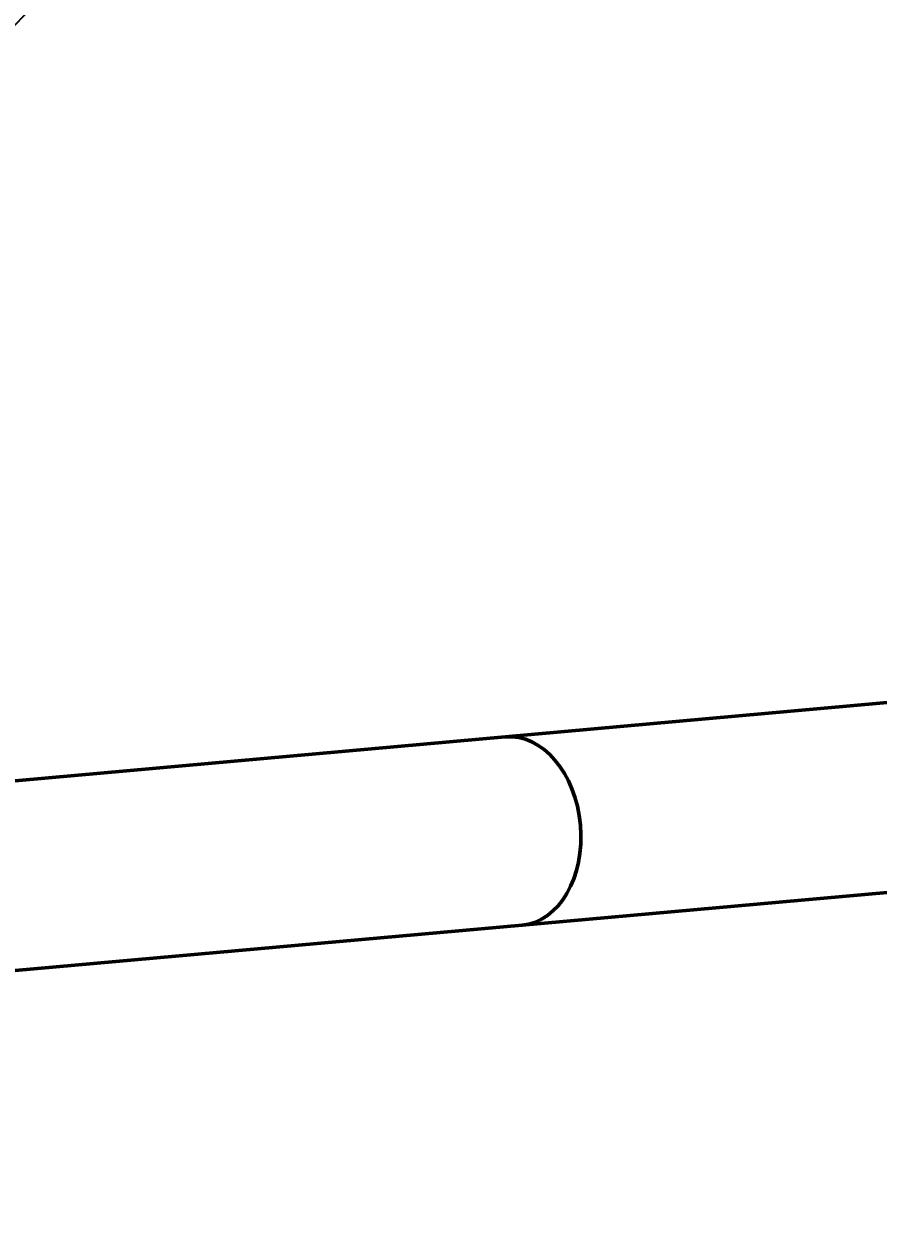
# Model space of a CAD drawing. Header units: millimetres. Extents: x 10 to 584, y 10 to 410.
# Drawn here: x 481.35 to 510.25, y 254.2 to 294.48 of the extents above; entities that cross this region are included whole.
import ezdxf

# ---------------------------------------------------------------- set-up
doc = ezdxf.new("R2010")
doc.units = ezdxf.units.MM
doc.header["$PDSIZE"] = -1
doc.layers.add('10', color=7, linetype='Continuous')
doc.layers.add('SLD-0', color=7, linetype='Continuous')
doc.styles.add('SLDTEXTSTYLE2', font='TXT', dxfattribs={"width": 0.7})
doc.dimstyles.new('SLDDIMSTYLE3', dxfattribs={"dimtxt": 0.18, "dimasz": 1.016, "dimexe": 0, "dimexo": 0.0625, "dimgap": 0, "dimtad": 0, "dimtih": 1, "dimtoh": 1, "dimdec": 0, "dimrnd": 1e-09, "dimzin": 0, "dimdsep": 46, "dimtxsty": 'Standard', "dimblk1": 'DOT', "dimblk2": 'DOT', "dimsah": 1, "dimcen": 0.09, "dimadec": 0, "dimazin": 0, "dimtfac": 1.016, "dimtdec": 0, "dimtofl": 0, "dimtmove": 0, "dimatfit": 3, "dimldrblk": 'DOT', "dimfxl": 1, "dimfrac": 2, "dimtolj": 1, "dimtzin": 0, "dimarcsym": 0})
doc.dimstyles.new('SLDDIMSTYLE4', dxfattribs={"dimtxt": 3.5, "dimasz": 4.08, "dimexe": 0, "dimexo": 0.0625, "dimgap": 0.875, "dimtad": 1, "dimlfac": 5, "dimrnd": 1e-09, "dimzin": 4, "dimdsep": 46, "dimtxsty": 'SLDTEXTSTYLE2', "dimsah": 1, "dimcen": 0, "dimadec": 0, "dimazin": 1, "dimtfac": 1, "dimtofl": 0, "dimtmove": 0, "dimatfit": 3, "dimfxl": 1, "dimfrac": 2, "dimtolj": 1, "dimarcsym": 0})

# ---------------------------------------------------------------- blocks, each defined once
blk = doc.blocks.new('_D_5')
at = {"layer": 'Defpoints', "color": 0, "lineweight": 50, "transparency": 16777216}
for p in [(450.133, 267.704), (451.831, 265.604)]:
    blk.add_point(p, dxfattribs=at)
at = {"layer": 'SLD-0', "color": 0, "lineweight": -2, "transparency": 16777216}
blk.add_line((471.318, 241.512), (454.397, 262.432), dxfattribs=at)
at = {"layer": 'SLD-0', "color": 0, "lineweight": 50, "transparency": 16777216}
blk.add_solid([(454.926, 262.86), (453.868, 262.005), (451.831, 265.604)], dxfattribs=at)
at = {"layer": 'SLD-0', "color": 0, "transparency": 16777216, "insert": (468.69, 260.994), "char_height": 3.5, "attachment_point": 1, "rotation": 308.9674, "style": 'SLDTEXTSTYLE2'}
blk.add_mtext('\\A1;R13.50\\SH7^ g6;', dxfattribs=at)
blk = doc.blocks.new('_Dot')
at = {"color": 0, "linetype": 'ByBlock', "lineweight": -2}
blk.add_line((-0.5, 0), (-1, 0), dxfattribs=at)
at = {"color": 0, "linetype": 'ByBlock', "const_width": 0.5}
blk.add_lwpolyline([(-0.25, 0, 1), (0.25, 0, 1)], format="xyb", close=True, dxfattribs=at)

msp = doc.modelspace()

# ---------------------------------------------------------------- linework, layer by layer
at = {"color": 7, "linetype": 'Continuous', "lineweight": 50}
for p, q in [((535.1604, 273.7132), (497.6402, 270.3525)), ((497.6402, 270.3525), (455.2561, 266.5561)), ((498.2112, 263.978), (535.7314, 267.3387)), ((455.827, 260.1816), (498.2112, 263.978))]:
    msp.add_line(p, q, dxfattribs=at)
for start_param, end_param in [(4.712389, 6.2831853), (3.1415927, 4.712389)]:
    msp.add_ellipse((497.9257, 267.1652), major_axis=(-0.2855, 3.1872), ratio=0.7082001, start_param=start_param, end_param=end_param, dxfattribs=at)

# ---------------------------------------------------------------- dimensions: what is measured, and where the dimension line sits
at = {"layer": 'SLD-0'}
dim = msp.add_radius_dim(center=(450.1332, 267.7036), mpoint=(451.8312, 265.6044), text='<>\\SH7^ g6;', dimstyle='SLDDIMSTYLE4', dxfattribs=at)
dim.commit()
dim.dimension.update_dxf_attribs({"geometry": '_D_5', "text_midpoint": (465.76, 248.3837), "dimtype": 164})

# ---------------------------------------------------------------- leaders
at = {"layer": '10'}
for points in [[(449.8462, 266.7298), (503.9952, 330.3874)], [(453.3977, 266.1481), (503.9952, 317.9177)]]:
    msp.add_leader(points, dimstyle='SLDDIMSTYLE3', dxfattribs=at)

doc.saveas('drawing.dxf')
